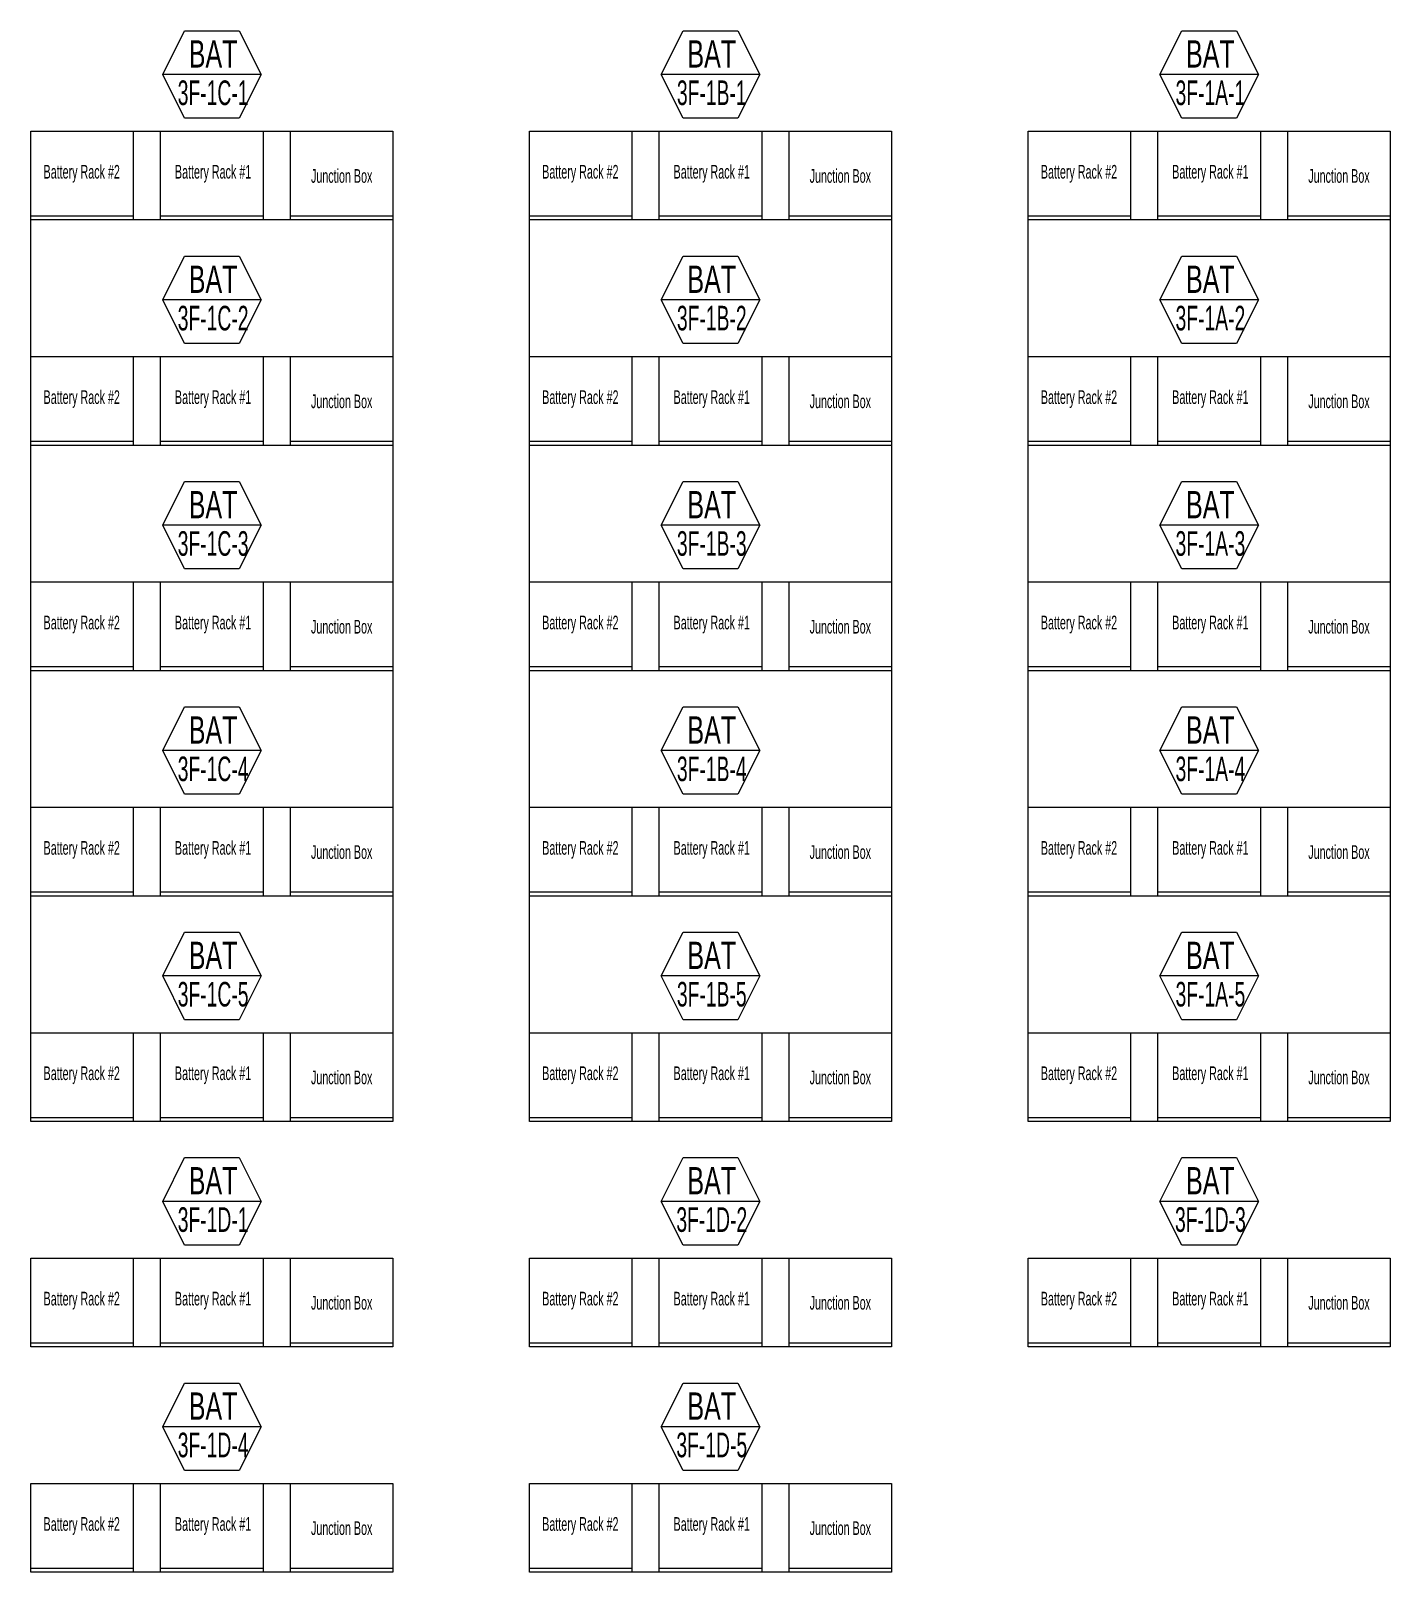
# Model space of a CAD drawing. Header units: millimetres. Extents: x 89978 to 501025, y -351975 to 837171.
# Drawn here: x 104954 to 114904, y 468855 to 480140 of the extents above; entities that cross this region are included whole.
import ezdxf
from ezdxf.enums import TextEntityAlignment as Align

# ---------------------------------------------------------------- set-up
doc = ezdxf.new("R2010")
doc.units = ezdxf.units.MM
doc.header["$LTSCALE"] = 150
doc.layers.add('------00 Switch Gear', color=3, linetype='Continuous')
doc.layers.add('------00 Switch Gear_Number', color=1, linetype='Continuous')
doc.styles.add('ELEC', font='')
doc.styles.get('ELEC').set_extended_font_data('Dotum')

# ---------------------------------------------------------------- blocks, each defined once
blk = doc.blocks.new('A$C2e8f9a8b')
at = {"color": 0}
blk.add_line((30, 750), (30, 0), dxfattribs=at)
blk.add_lwpolyline([(650, 0), (0, 0), (0, 750), (650, 750)], close=True, dxfattribs=at)

msp = doc.modelspace()

# ---------------------------------------------------------------- linework, layer by layer
at = {"layer": '------00 Switch Gear', "elevation": 0}
for points in [[(104953.6, 472155), (104953.6, 479405), (107603.6, 479405), (107603.6, 472155), (104953.6, 472155)], [(108603.6, 472155), (108603.6, 479405), (111253.6, 479405), (111253.6, 472155), (108603.6, 472155)], [(112253.6, 472155), (112253.6, 479405), (114903.6, 479405), (114903.6, 472155), (112253.6, 472155)]]:
    msp.add_lwpolyline(points, dxfattribs=at)
for points in [[(107603.6, 479405), (107603.6, 478755), (104953.6, 478755), (104953.6, 479405)], [(111253.6, 479405), (111253.6, 478755), (108603.6, 478755), (108603.6, 479405)], [(114903.6, 479405), (114903.6, 478755), (112253.6, 478755), (112253.6, 479405)], [(107603.6, 477755), (107603.6, 477105), (104953.6, 477105), (104953.6, 477755)], [(111253.6, 477755), (111253.6, 477105), (108603.6, 477105), (108603.6, 477755)], [(114903.6, 477755), (114903.6, 477105), (112253.6, 477105), (112253.6, 477755)], [(107603.6, 476105), (107603.6, 475455), (104953.6, 475455), (104953.6, 476105)], [(111253.6, 476105), (111253.6, 475455), (108603.6, 475455), (108603.6, 476105)], [(114903.6, 476105), (114903.6, 475455), (112253.6, 475455), (112253.6, 476105)], [(107603.6, 474455), (107603.6, 473805), (104953.6, 473805), (104953.6, 474455)], [(111253.6, 474455), (111253.6, 473805), (108603.6, 473805), (108603.6, 474455)], [(114903.6, 474455), (114903.6, 473805), (112253.6, 473805), (112253.6, 474455)], [(107603.6, 472805), (107603.6, 472155), (104953.6, 472155), (104953.6, 472805)], [(111253.6, 472805), (111253.6, 472155), (108603.6, 472155), (108603.6, 472805)], [(114903.6, 472805), (114903.6, 472155), (112253.6, 472155), (112253.6, 472805)], [(107603.6, 471155), (107603.6, 470505), (104953.6, 470505), (104953.6, 471155)], [(111253.6, 471155), (111253.6, 470505), (108603.6, 470505), (108603.6, 471155)], [(114903.6, 471155), (114903.6, 470505), (112253.6, 470505), (112253.6, 471155)], [(107603.6, 469505), (107603.6, 468855), (104953.6, 468855), (104953.6, 469505)], [(111253.6, 469505), (111253.6, 468855), (108603.6, 468855), (108603.6, 469505)]]:
    msp.add_lwpolyline(points, close=True, dxfattribs=at)
at = {"layer": '------00 Switch Gear_Number', "elevation": 0}
for points in [[(106638.6, 479820), (105918.6, 479820), (106078.2, 480140), (106478.9, 480140), (106638.6, 479820), (106478.9, 479500), (106078.2, 479500), (105918.6, 479820)], [(110288.6, 479820), (109568.6, 479820), (109728.2, 480140), (110128.9, 480140), (110288.6, 479820), (110128.9, 479500), (109728.2, 479500), (109568.6, 479820)], [(113938.6, 479820), (113218.6, 479820), (113378.2, 480140), (113778.9, 480140), (113938.6, 479820), (113778.9, 479500), (113378.2, 479500), (113218.6, 479820)], [(106638.6, 478170), (105918.6, 478170), (106078.2, 478490), (106478.9, 478490), (106638.6, 478170), (106478.9, 477850), (106078.2, 477850), (105918.6, 478170)], [(110288.6, 478170), (109568.6, 478170), (109728.2, 478490), (110128.9, 478490), (110288.6, 478170), (110128.9, 477850), (109728.2, 477850), (109568.6, 478170)], [(113938.6, 478170), (113218.6, 478170), (113378.2, 478490), (113778.9, 478490), (113938.6, 478170), (113778.9, 477850), (113378.2, 477850), (113218.6, 478170)], [(106638.6, 476520), (105918.6, 476520), (106078.2, 476840), (106478.9, 476840), (106638.6, 476520), (106478.9, 476200), (106078.2, 476200), (105918.6, 476520)], [(110288.6, 476520), (109568.6, 476520), (109728.2, 476840), (110128.9, 476840), (110288.6, 476520), (110128.9, 476200), (109728.2, 476200), (109568.6, 476520)], [(113938.6, 476520), (113218.6, 476520), (113378.2, 476840), (113778.9, 476840), (113938.6, 476520), (113778.9, 476200), (113378.2, 476200), (113218.6, 476520)], [(106638.6, 474870), (105918.6, 474870), (106078.2, 475190), (106478.9, 475190), (106638.6, 474870), (106478.9, 474550), (106078.2, 474550), (105918.6, 474870)], [(110288.6, 474870), (109568.6, 474870), (109728.2, 475190), (110128.9, 475190), (110288.6, 474870), (110128.9, 474550), (109728.2, 474550), (109568.6, 474870)], [(113938.6, 474870), (113218.6, 474870), (113378.2, 475190), (113778.9, 475190), (113938.6, 474870), (113778.9, 474550), (113378.2, 474550), (113218.6, 474870)], [(106638.6, 473220), (105918.6, 473220), (106078.2, 473540), (106478.9, 473540), (106638.6, 473220), (106478.9, 472900), (106078.2, 472900), (105918.6, 473220)], [(110288.6, 473220), (109568.6, 473220), (109728.2, 473540), (110128.9, 473540), (110288.6, 473220), (110128.9, 472900), (109728.2, 472900), (109568.6, 473220)], [(113938.6, 473220), (113218.6, 473220), (113378.2, 473540), (113778.9, 473540), (113938.6, 473220), (113778.9, 472900), (113378.2, 472900), (113218.6, 473220)], [(106638.6, 471570), (105918.6, 471570), (106078.2, 471890), (106478.9, 471890), (106638.6, 471570), (106478.9, 471250), (106078.2, 471250), (105918.6, 471570)], [(110288.6, 471570), (109568.6, 471570), (109728.2, 471890), (110128.9, 471890), (110288.6, 471570), (110128.9, 471250), (109728.2, 471250), (109568.6, 471570)], [(113938.6, 471570), (113218.6, 471570), (113378.2, 471890), (113778.9, 471890), (113938.6, 471570), (113778.9, 471250), (113378.2, 471250), (113218.6, 471570)], [(106638.6, 469920), (105918.6, 469920), (106078.2, 470240), (106478.9, 470240), (106638.6, 469920), (106478.9, 469600), (106078.2, 469600), (105918.6, 469920)], [(110288.6, 469920), (109568.6, 469920), (109728.2, 470240), (110128.9, 470240), (110288.6, 469920), (110128.9, 469600), (109728.2, 469600), (109568.6, 469920)]]:
    msp.add_lwpolyline(points, dxfattribs=at)

# ---------------------------------------------------------------- block references
at = {"layer": '------00 Switch Gear', "rotation": 89.99999999999999}
for p in [(105703.6, 478755, 0), (106653.6, 478755, 0), (107603.6, 478755, 0), (109353.6, 478755, 0), (110303.6, 478755, 0), (111253.6, 478755, 0), (113003.6, 478755, 0), (113953.6, 478755, 0), (114903.6, 478755, 0), (105703.6, 477105, 0), (106653.6, 477105, 0), (107603.6, 477105, 0), (109353.6, 477105, 0), (110303.6, 477105, 0), (111253.6, 477105, 0), (113003.6, 477105, 0), (113953.6, 477105, 0), (114903.6, 477105, 0), (105703.6, 475455), (106653.6, 475455), (107603.6, 475455), (109353.6, 475455), (110303.6, 475455), (111253.6, 475455), (113003.6, 475455), (113953.6, 475455), (114903.6, 475455), (105703.6, 473805), (106653.6, 473805), (107603.6, 473805), (109353.6, 473805), (110303.6, 473805), (111253.6, 473805), (113003.6, 473805), (113953.6, 473805), (114903.6, 473805), (105703.6, 472155), (106653.6, 472155), (107603.6, 472155), (109353.6, 472155), (110303.6, 472155), (111253.6, 472155), (113003.6, 472155), (113953.6, 472155), (114903.6, 472155), (105703.6, 470505), (106653.6, 470505), (107603.6, 470505), (109353.6, 470505), (110303.6, 470505), (111253.6, 470505), (113003.6, 470505), (113953.6, 470505), (114903.6, 470505), (105703.6, 468855), (106653.6, 468855), (107603.6, 468855), (109353.6, 468855), (110303.6, 468855), (111253.6, 468855)]:
    msp.add_blockref('A$C2e8f9a8b', p, dxfattribs=at)

# ---------------------------------------------------------------- texts
at = {"layer": '------00 Switch Gear', "style": 'ELEC', "width": 0.6}
for s, p in [('Battery Rack #2', (105326, 479108, 0)), ('Battery Rack #1', (106287.5, 479108, 0)), ('Battery Rack #2', (108976, 479108, 0)), ('Battery Rack #1', (109937.5, 479108, 0)), ('Battery Rack #2', (112626, 479108, 0)), ('Battery Rack #1', (113587.5, 479108, 0)), ('Junction Box', (107228.9, 479077.4, 0)), ('Junction Box', (110878.9, 479077.4, 0)), ('Junction Box', (114528.9, 479077.4, 0)), ('Battery Rack #2', (105326, 477458, 0)), ('Battery Rack #1', (106287.5, 477458, 0)), ('Junction Box', (107228.9, 477427.4, 0)), ('Battery Rack #2', (108976, 477458, 0)), ('Battery Rack #1', (109937.5, 477458, 0)), ('Junction Box', (110878.9, 477427.4, 0)), ('Battery Rack #2', (112626, 477458, 0)), ('Battery Rack #1', (113587.5, 477458, 0)), ('Junction Box', (114528.9, 477427.4, 0)), ('Battery Rack #2', (105326, 475808)), ('Battery Rack #1', (106287.5, 475808)), ('Junction Box', (107228.9, 475777.4)), ('Battery Rack #2', (108976, 475808)), ('Battery Rack #1', (109937.5, 475808)), ('Junction Box', (110878.9, 475777.4)), ('Battery Rack #2', (112626, 475808)), ('Battery Rack #1', (113587.5, 475808)), ('Junction Box', (114528.9, 475777.4)), ('Battery Rack #2', (105326, 474158)), ('Battery Rack #1', (106287.5, 474158)), ('Battery Rack #2', (108976, 474158)), ('Battery Rack #1', (109937.5, 474158)), ('Battery Rack #2', (112626, 474158)), ('Battery Rack #1', (113587.5, 474158)), ('Junction Box', (107228.9, 474127.4)), ('Junction Box', (110878.9, 474127.4)), ('Junction Box', (114528.9, 474127.4)), ('Battery Rack #2', (105326, 472508)), ('Battery Rack #1', (106287.5, 472508)), ('Junction Box', (107228.9, 472477.4)), ('Battery Rack #2', (108976, 472508)), ('Battery Rack #1', (109937.5, 472508)), ('Junction Box', (110878.9, 472477.4)), ('Battery Rack #2', (112626, 472508)), ('Battery Rack #1', (113587.5, 472508)), ('Junction Box', (114528.9, 472477.4)), ('Battery Rack #2', (105326, 470858)), ('Battery Rack #1', (106287.5, 470858)), ('Junction Box', (107228.9, 470827.4)), ('Battery Rack #2', (108976, 470858)), ('Battery Rack #1', (109937.5, 470858)), ('Junction Box', (110878.9, 470827.4)), ('Battery Rack #2', (112626, 470858)), ('Battery Rack #1', (113587.5, 470858)), ('Junction Box', (114528.9, 470827.4)), ('Battery Rack #2', (105326, 469208)), ('Battery Rack #1', (106287.5, 469208)), ('Junction Box', (107228.9, 469177.4)), ('Battery Rack #2', (108976, 469208)), ('Battery Rack #1', (109937.5, 469208)), ('Junction Box', (110878.9, 469177.4))]:
    msp.add_text(s, height=100, dxfattribs=at).set_placement(p, align=Align.MIDDLE_CENTER)
at = {"layer": '------00 Switch Gear_Number', "color": 0, "style": 'ELEC'}
for s, height, width, p in [('BAT', 200, 0.7, (106287.8, 479971.2)), ('BAT', 200, 0.7, (109937.8, 479971.2)), ('BAT', 200, 0.7, (113587.8, 479971.2)), ('3F-1C-1', 180, 0.6, (106287.8, 479686.6)), ('3F-1B-1', 180, 0.6, (109937.8, 479686.6)), ('3F-1A-1', 180, 0.6, (113587.8, 479686.6)), ('BAT', 200, 0.7, (106287.8, 478321.2)), ('BAT', 200, 0.7, (109937.8, 478321.2)), ('BAT', 200, 0.7, (113587.8, 478321.2)), ('3F-1C-2', 180, 0.6, (106287.8, 478036.6)), ('3F-1B-2', 180, 0.6, (109937.8, 478036.6)), ('3F-1A-2', 180, 0.6, (113587.8, 478036.6)), ('BAT', 200, 0.7, (106287.8, 476671.2)), ('BAT', 200, 0.7, (109937.8, 476671.2)), ('BAT', 200, 0.7, (113587.8, 476671.2)), ('3F-1C-3', 180, 0.6, (106287.8, 476386.6)), ('3F-1B-3', 180, 0.6, (109937.8, 476386.6)), ('3F-1A-3', 180, 0.6, (113587.8, 476386.6)), ('BAT', 200, 0.7, (106287.8, 475021.2)), ('BAT', 200, 0.7, (109937.8, 475021.2)), ('BAT', 200, 0.7, (113587.8, 475021.2)), ('3F-1C-4', 180, 0.6, (106287.8, 474736.6)), ('3F-1B-4', 180, 0.6, (109937.8, 474736.6)), ('3F-1A-4', 180, 0.6, (113587.8, 474736.6)), ('BAT', 200, 0.7, (106287.8, 473371.2)), ('BAT', 200, 0.7, (109937.8, 473371.2)), ('BAT', 200, 0.7, (113587.8, 473371.2)), ('3F-1C-5', 180, 0.6, (106287.8, 473086.6)), ('3F-1B-5', 180, 0.6, (109937.8, 473086.6)), ('3F-1A-5', 180, 0.6, (113587.8, 473086.6)), ('BAT', 200, 0.7, (106287.8, 471721.2)), ('BAT', 200, 0.7, (109937.8, 471721.2)), ('BAT', 200, 0.7, (113587.8, 471721.2)), ('3F-1D-1', 180, 0.6, (106287.8, 471436.6)), ('3F-1D-2', 180, 0.6, (109937.8, 471436.6)), ('3F-1D-3', 180, 0.6, (113587.8, 471436.6)), ('BAT', 200, 0.7, (106287.8, 470071.2)), ('BAT', 200, 0.7, (109937.8, 470071.2)), ('3F-1D-4', 180, 0.6, (106287.8, 469786.6)), ('3F-1D-5', 180, 0.6, (109937.8, 469786.6))]:
    msp.add_text(s, height=height, dxfattribs=dict(at, width=width)).set_placement(p, align=Align.MIDDLE_CENTER)

doc.saveas('drawing.dxf')
